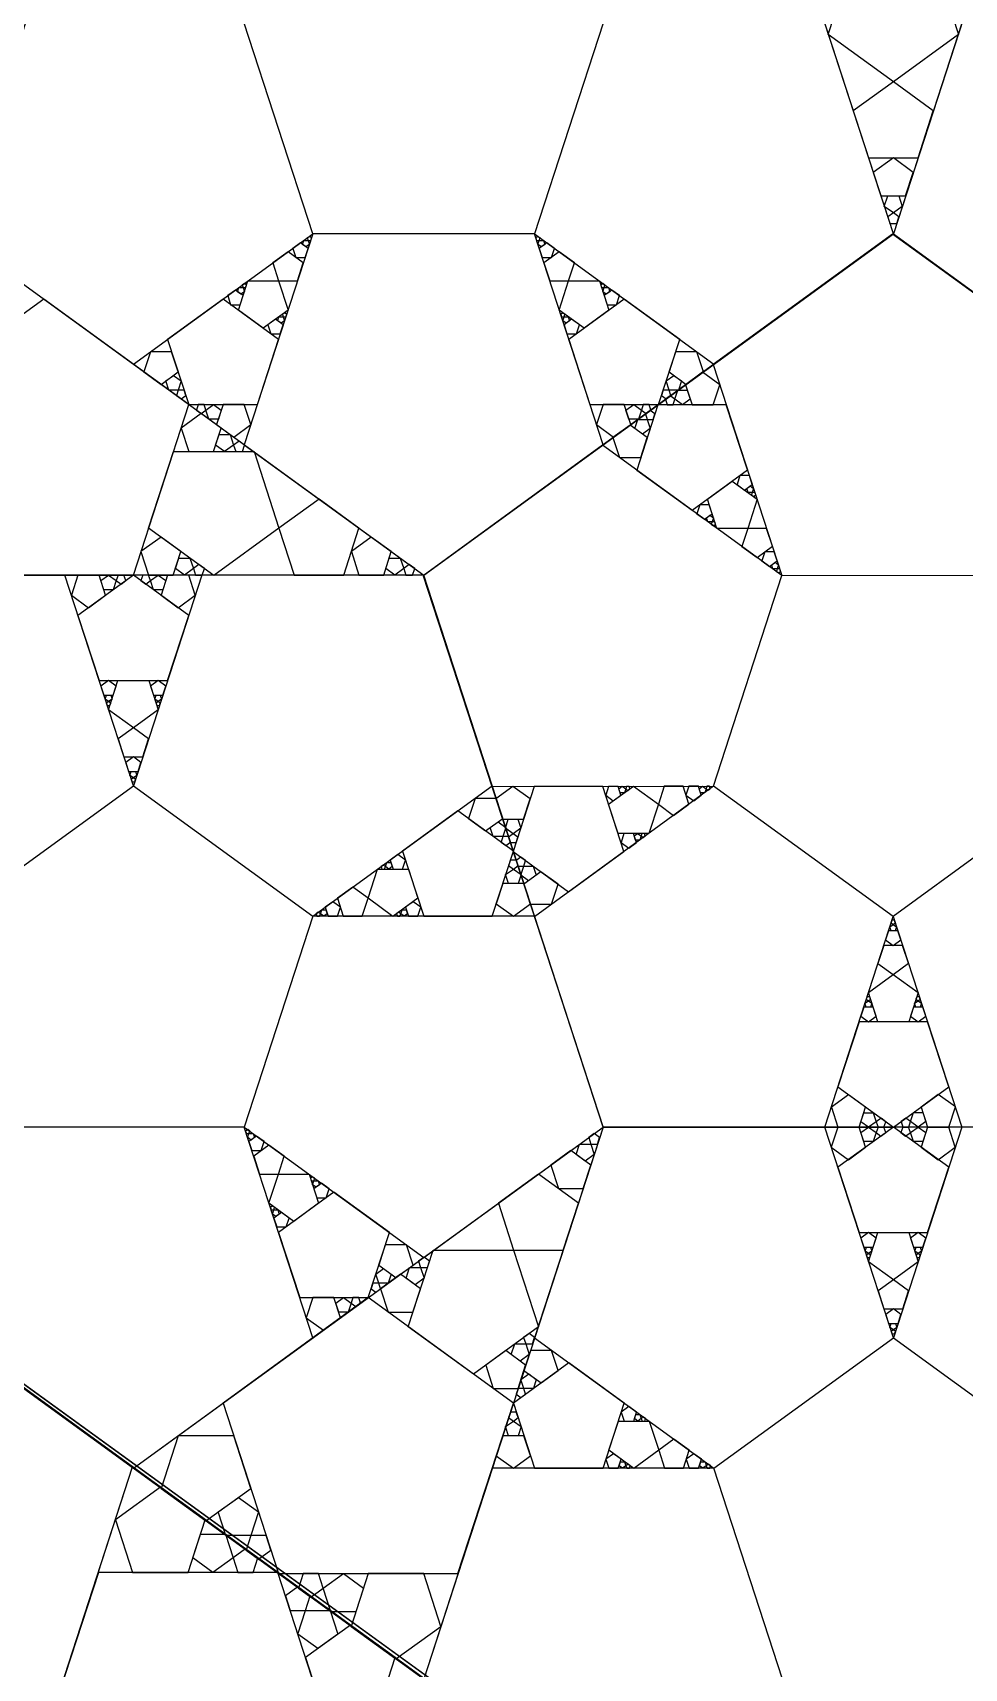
# Model space of a CAD drawing. Header units: inches. Extents: x -578 to 126, y -85 to 118.
# Drawn here: x -292.93 to -282.41, y -38.47 to -20.01 of the extents above; entities that cross this region are included whole.
import ezdxf

# ---------------------------------------------------------------- set-up
doc = ezdxf.new("R2010")
doc.units = ezdxf.units.IN
doc.header["$MEASUREMENT"] = 0
doc.layers.add('drawing', color=7, linetype='Continuous')

msp = doc.modelspace()

# ---------------------------------------------------------------- linework, layer by layer
for points in [[(-260.771, 26.668), (-246.895, -16.037), (-283.222, -42.43), (-319.55, -16.037), (-305.674, 26.668)], [(-287.263, -22.282), (-289.765, -22.282), (-290.539, -19.903), (-288.514, -18.432), (-286.49, -19.903)], [(-286.49, -32.364), (-288.514, -26.133), (-283.214, -22.282), (-277.914, -26.133), (-279.939, -32.364)], [(-283.216, -29.985), (-285.242, -28.517), (-284.471, -26.136), (-281.969, -26.133), (-281.193, -28.512)], [(-289.765, -29.984), (-290.539, -32.364), (-293.041, -32.364), (-293.814, -29.984), (-291.79, -28.513)], [(-283.214, -34.744), (-281.19, -36.215), (-281.963, -38.594), (-284.465, -38.594), (-285.239, -36.215)]]:
    msp.add_lwpolyline(points, close=True)
at = {"layer": 'drawing'}
for points in [[(-305.679, 26.653), (-319.509, -16.067), (-283.153, -42.421), (-246.854, -15.989), (-260.776, 26.701)], [(-319.55, -16.037), (-355.877, -42.43), (-342.001, -85.135), (-297.098, -85.135), (-283.222, -42.43)], [(-319.55, -16.037), (-355.877, -42.43), (-342.001, -85.135), (-297.098, -85.135), (-283.222, -42.43)], [(-283.214, -42.445), (-269.338, -32.364), (-274.639, -16.052), (-291.79, -16.052), (-297.09, -32.364)], [(-291.757, -16.037), (-297.04, -32.355), (-283.153, -42.421), (-269.288, -32.325), (-274.606, -16.019)], [(-283.214, -22.282), (-285.239, -16.052), (-291.79, -16.052), (-293.814, -22.282), (-288.514, -26.133)], [(-283.214, -22.282), (-285.239, -16.052), (-291.79, -16.052), (-293.814, -22.282), (-288.514, -26.133)], [(-277.914, -26.133), (-272.614, -22.282), (-274.639, -16.052), (-281.19, -16.052), (-283.214, -22.282)], [(-277.914, -26.133), (-272.614, -22.282), (-274.639, -16.052), (-281.19, -16.052), (-283.214, -22.282)], [(-282.479, -20.032), (-283.214, -20.566), (-283.95, -20.032), (-283.669, -19.167), (-282.76, -19.167)], [(-290.539, -19.903), (-293.041, -19.903), (-293.814, -22.282), (-291.79, -23.753), (-289.765, -22.282)], [(-287.263, -22.282), (-285.239, -23.753), (-283.214, -22.282), (-283.988, -19.903), (-286.49, -19.903)], [(-279.939, -19.903), (-282.441, -19.903), (-283.214, -22.282), (-281.19, -23.753), (-279.165, -22.282)], [(-282.763, -20.894), (-283.214, -20.566), (-283.666, -20.894), (-283.493, -21.425), (-282.935, -21.425)], [(-282.989, -21.588), (-283.214, -21.425), (-283.44, -21.588), (-283.354, -21.854), (-283.075, -21.854)], [(-283.113, -21.973), (-283.214, -22.046), (-283.316, -21.973), (-283.277, -21.854), (-283.152, -21.854)], [(-283.152, -22.091), (-283.214, -22.046), (-283.276, -22.091), (-283.253, -22.164), (-283.176, -22.164)], [(-289.765, -22.282), (-290.539, -24.662), (-288.514, -26.133), (-286.49, -24.662), (-287.263, -22.282)], [(-289.828, -22.328), (-289.819, -22.356), (-289.789, -22.356), (-289.78, -22.328), (-289.804, -22.31)], [(-279.938, -32.362), (-277.92, -26.129), (-283.224, -22.284), (-288.52, -26.14), (-286.489, -32.369)], [(-287.239, -22.356), (-287.21, -22.356), (-287.201, -22.328), (-287.225, -22.31), (-287.248, -22.328)], [(-281.969, -26.133), (-281.198, -23.752), (-283.224, -22.284), (-285.247, -23.757), (-284.471, -26.136)], [(-290.217, -22.61), (-290.151, -22.813), (-289.938, -22.813), (-289.872, -22.61), (-290.044, -22.485)], [(-289.991, -22.446), (-289.958, -22.548), (-289.852, -22.548), (-289.819, -22.446), (-289.905, -22.384)], [(-289.866, -22.356), (-289.819, -22.356), (-289.804, -22.401), (-289.842, -22.429), (-289.881, -22.401)], [(-287.225, -22.401), (-287.21, -22.356), (-287.162, -22.356), (-287.147, -22.401), (-287.186, -22.429)], [(-287.177, -22.548), (-287.071, -22.548), (-287.038, -22.446), (-287.124, -22.384), (-287.21, -22.446)], [(-287.091, -22.813), (-286.878, -22.813), (-286.812, -22.61), (-286.984, -22.485), (-287.157, -22.61)], [(-290.6, -22.888), (-290.552, -22.888), (-290.537, -22.934), (-290.576, -22.962), (-290.615, -22.934)], [(-290.498, -22.813), (-290.151, -22.813), (-290.043, -23.143), (-290.324, -23.347), (-290.605, -23.143)], [(-290.561, -22.86), (-290.552, -22.888), (-290.523, -22.888), (-290.514, -22.86), (-290.537, -22.843)], [(-286.985, -23.143), (-286.878, -22.813), (-286.531, -22.813), (-286.423, -23.143), (-286.704, -23.347)], [(-286.506, -22.888), (-286.477, -22.888), (-286.468, -22.86), (-286.491, -22.843), (-286.515, -22.86)], [(-286.491, -22.934), (-286.477, -22.888), (-286.429, -22.888), (-286.414, -22.934), (-286.453, -22.962)], [(-292.802, -23.018), (-294.44, -24.208), (-293.814, -26.133), (-291.79, -26.133), (-291.164, -24.208)], [(-292.802, -23.018), (-294.44, -24.208), (-293.814, -26.133), (-291.79, -26.133), (-291.164, -24.208)], [(-291.403, -23.472), (-291.164, -24.208), (-290.391, -24.208), (-290.152, -23.472), (-290.778, -23.018)], [(-291.403, -23.472), (-291.164, -24.208), (-290.391, -24.208), (-290.152, -23.472), (-290.778, -23.018)], [(-290.724, -22.979), (-290.692, -23.081), (-290.585, -23.081), (-290.552, -22.979), (-290.638, -22.917)], [(-286.638, -24.208), (-285.864, -24.208), (-285.625, -23.472), (-286.251, -23.018), (-286.876, -23.472)], [(-286.638, -24.208), (-285.864, -24.208), (-285.625, -23.472), (-286.251, -23.018), (-286.876, -23.472)], [(-286.444, -23.081), (-286.337, -23.081), (-286.304, -22.979), (-286.39, -22.917), (-286.476, -22.979)], [(-290.271, -23.309), (-290.238, -23.41), (-290.132, -23.41), (-290.099, -23.309), (-290.185, -23.246)], [(-290.147, -23.218), (-290.099, -23.218), (-290.084, -23.263), (-290.123, -23.291), (-290.161, -23.263)], [(-290.108, -23.19), (-290.099, -23.218), (-290.069, -23.218), (-290.06, -23.19), (-290.084, -23.173)], [(-286.959, -23.218), (-286.93, -23.218), (-286.921, -23.19), (-286.945, -23.173), (-286.968, -23.19)], [(-286.945, -23.263), (-286.93, -23.218), (-286.882, -23.218), (-286.867, -23.263), (-286.906, -23.291)], [(-286.897, -23.41), (-286.79, -23.41), (-286.757, -23.309), (-286.844, -23.246), (-286.93, -23.309)], [(-291.358, -23.613), (-291.597, -23.613), (-291.67, -23.84), (-291.477, -23.981), (-291.284, -23.84)], [(-285.358, -23.84), (-285.432, -23.613), (-285.671, -23.613), (-285.745, -23.84), (-285.551, -23.981)], [(-291.25, -23.942), (-291.283, -24.044), (-291.391, -24.044), (-291.424, -23.942), (-291.337, -23.879)], [(-285.638, -24.044), (-285.745, -24.044), (-285.778, -23.942), (-285.692, -23.879), (-285.605, -23.942)], [(-285.247, -24.211), (-285.173, -23.984), (-285.367, -23.844), (-285.56, -23.984), (-285.486, -24.212)], [(-291.218, -24.044), (-291.283, -24.044), (-291.304, -24.107), (-291.251, -24.145), (-291.197, -24.107)], [(-285.725, -24.107), (-285.745, -24.044), (-285.811, -24.044), (-285.831, -24.107), (-285.778, -24.145)], [(-285.7, -24.212), (-285.68, -24.149), (-285.733, -24.111), (-285.786, -24.149), (-285.766, -24.212)], [(-285.593, -24.212), (-285.68, -24.149), (-285.647, -24.047), (-285.539, -24.047), (-285.506, -24.149)], [(-291.025, -24.309), (-291.251, -24.473), (-291.164, -24.738), (-290.886, -24.738), (-290.799, -24.473)], [(-291.025, -24.309), (-290.972, -24.27), (-290.992, -24.208), (-291.058, -24.208), (-291.078, -24.27)], [(-290.939, -24.373), (-290.972, -24.27), (-290.885, -24.207), (-290.798, -24.27), (-290.831, -24.373)], [(-290.658, -24.576), (-290.465, -24.435), (-290.539, -24.208), (-290.778, -24.208), (-290.852, -24.435)], [(-286.49, -24.208), (-286.564, -24.435), (-286.37, -24.576), (-286.177, -24.435), (-286.251, -24.208)], [(-286.144, -24.207), (-286.057, -24.27), (-286.09, -24.373), (-286.197, -24.373), (-286.231, -24.27)], [(-285.099, -24.211), (-285.872, -24.212), (-286.11, -24.948), (-285.484, -25.402), (-284.859, -24.946)], [(-285.099, -24.211), (-285.872, -24.212), (-286.11, -24.948), (-285.484, -25.402), (-284.859, -24.946)], [(-286.037, -24.208), (-286.057, -24.27), (-286.004, -24.309), (-285.95, -24.27), (-285.971, -24.208)], [(-286.012, -24.313), (-285.991, -24.376), (-285.925, -24.376), (-285.905, -24.313), (-285.958, -24.275)], [(-290.698, -24.546), (-290.659, -24.665), (-290.76, -24.739), (-290.862, -24.665), (-290.823, -24.546)], [(-286.378, -24.58), (-286.304, -24.807), (-286.065, -24.807), (-285.991, -24.58), (-286.185, -24.44)], [(-286.099, -24.376), (-285.991, -24.376), (-285.958, -24.478), (-286.045, -24.541), (-286.132, -24.478)], [(-290.428, -24.738), (-290.147, -25.603), (-290.882, -26.137), (-291.618, -25.603), (-291.337, -24.738)], [(-290.597, -24.62), (-290.659, -24.665), (-290.635, -24.738), (-290.559, -24.738), (-290.535, -24.665)], [(-284.471, -26.136), (-286.497, -24.667), (-288.52, -26.14), (-287.744, -28.519), (-285.242, -28.517)], [(-284.75, -25.276), (-284.857, -25.606), (-285.205, -25.606), (-285.312, -25.276), (-285.031, -25.072)], [(-284.839, -25.009), (-284.945, -25.009), (-284.978, -25.11), (-284.892, -25.173), (-284.806, -25.11)], [(-289.695, -25.275), (-290.147, -25.603), (-289.974, -26.133), (-289.416, -26.133), (-289.244, -25.603)], [(-284.791, -25.156), (-284.806, -25.201), (-284.853, -25.201), (-284.868, -25.156), (-284.83, -25.127)], [(-284.776, -25.201), (-284.806, -25.201), (-284.815, -25.229), (-284.791, -25.246), (-284.767, -25.229)], [(-285.292, -25.339), (-285.398, -25.339), (-285.431, -25.44), (-285.345, -25.503), (-285.259, -25.44)], [(-285.244, -25.485), (-285.259, -25.531), (-285.306, -25.531), (-285.321, -25.485), (-285.283, -25.457)], [(-285.229, -25.531), (-285.259, -25.531), (-285.268, -25.559), (-285.244, -25.576), (-285.22, -25.559)], [(-284.644, -25.606), (-284.857, -25.606), (-284.923, -25.809), (-284.75, -25.934), (-284.578, -25.808)], [(-291.478, -25.704), (-291.704, -25.868), (-291.618, -26.133), (-291.339, -26.133), (-291.253, -25.868)], [(-289.105, -25.704), (-289.33, -25.868), (-289.244, -26.133), (-288.965, -26.133), (-288.879, -25.868)], [(-291.151, -25.941), (-291.112, -26.06), (-291.214, -26.134), (-291.315, -26.06), (-291.276, -25.941)], [(-291.05, -26.015), (-291.112, -26.06), (-291.089, -26.133), (-291.012, -26.133), (-290.988, -26.06)], [(-288.778, -25.941), (-288.739, -26.06), (-288.84, -26.134), (-288.942, -26.06), (-288.903, -25.941)], [(-288.677, -26.015), (-288.739, -26.06), (-288.715, -26.133), (-288.639, -26.133), (-288.615, -26.06)], [(-284.558, -25.871), (-284.664, -25.871), (-284.697, -25.972), (-284.611, -26.035), (-284.525, -25.972)], [(-284.51, -26.017), (-284.525, -26.063), (-284.572, -26.063), (-284.587, -26.018), (-284.549, -25.989)], [(-288.514, -26.133), (-295.066, -26.133), (-297.09, -32.364), (-291.79, -36.215), (-286.49, -32.364)], [(-288.514, -26.133), (-295.066, -26.133), (-297.09, -32.364), (-291.79, -36.215), (-286.49, -32.364)], [(-291.79, -28.513), (-292.563, -26.133), (-295.066, -26.133), (-295.839, -28.513), (-293.814, -29.984)], [(-292.416, -26.133), (-292.489, -26.36), (-292.296, -26.501), (-292.103, -26.36), (-292.177, -26.133)], [(-291.164, -26.588), (-291.79, -26.133), (-292.416, -26.588), (-292.177, -27.323), (-291.403, -27.323)], [(-292.069, -26.133), (-291.983, -26.196), (-292.016, -26.298), (-292.123, -26.298), (-292.156, -26.196)], [(-291.962, -26.133), (-291.983, -26.196), (-291.929, -26.234), (-291.876, -26.196), (-291.896, -26.133)], [(-289.765, -29.984), (-287.741, -28.513), (-288.514, -26.133), (-291.017, -26.133), (-291.79, -28.513)], [(-291.651, -26.234), (-291.597, -26.196), (-291.618, -26.133), (-291.683, -26.133), (-291.704, -26.196)], [(-291.564, -26.298), (-291.597, -26.196), (-291.51, -26.133), (-291.424, -26.196), (-291.457, -26.298)], [(-291.284, -26.501), (-291.091, -26.36), (-291.164, -26.133), (-291.403, -26.133), (-291.477, -26.36)], [(-284.495, -26.063), (-284.525, -26.063), (-284.534, -26.091), (-284.51, -26.108), (-284.486, -26.091)], [(-291.984, -27.386), (-292.07, -27.323), (-292.156, -27.386), (-292.123, -27.487), (-292.017, -27.487)], [(-292.031, -27.533), (-292.07, -27.561), (-292.109, -27.533), (-292.094, -27.487), (-292.046, -27.487)], [(-291.509, -27.653), (-291.79, -27.858), (-292.071, -27.653), (-291.964, -27.323), (-291.616, -27.323)], [(-291.424, -27.386), (-291.51, -27.323), (-291.596, -27.386), (-291.563, -27.487), (-291.457, -27.487)], [(-291.471, -27.533), (-291.51, -27.561), (-291.548, -27.533), (-291.534, -27.487), (-291.486, -27.487)], [(-292.046, -27.578), (-292.07, -27.561), (-292.094, -27.578), (-292.085, -27.606), (-292.055, -27.606)], [(-291.486, -27.578), (-291.51, -27.561), (-291.534, -27.578), (-291.524, -27.606), (-291.495, -27.606)], [(-291.618, -27.983), (-291.79, -27.858), (-291.962, -27.983), (-291.896, -28.185), (-291.683, -28.185)], [(-291.704, -28.248), (-291.79, -28.185), (-291.876, -28.248), (-291.843, -28.349), (-291.737, -28.349)], [(-291.751, -28.395), (-291.79, -28.423), (-291.829, -28.395), (-291.814, -28.349), (-291.766, -28.349)], [(-291.766, -28.44), (-291.79, -28.423), (-291.814, -28.44), (-291.805, -28.468), (-291.775, -28.468)], [(-287.312, -28.659), (-287.506, -28.519), (-287.699, -28.66), (-287.625, -28.887), (-287.386, -28.887)], [(-287.267, -28.519), (-287.505, -29.254), (-286.879, -29.708), (-286.254, -29.253), (-286.493, -28.518)], [(-287.267, -28.519), (-287.505, -29.254), (-286.879, -29.708), (-286.254, -29.253), (-286.493, -28.518)], [(-285.242, -28.517), (-287.265, -29.99), (-286.489, -32.369), (-283.987, -32.366), (-283.216, -29.985)], [(-286.427, -28.518), (-286.46, -28.619), (-286.374, -28.682), (-286.288, -28.619), (-286.321, -28.518)], [(-286.147, -28.516), (-285.865, -28.72), (-285.972, -29.05), (-286.32, -29.051), (-286.427, -28.72)], [(-286.273, -28.517), (-286.234, -28.546), (-286.249, -28.591), (-286.297, -28.591), (-286.312, -28.546)], [(-286.225, -28.518), (-286.234, -28.546), (-286.211, -28.563), (-286.187, -28.546), (-286.196, -28.518)], [(-285.8, -28.517), (-285.865, -28.72), (-285.693, -28.845), (-285.521, -28.719), (-285.587, -28.517)], [(-285.521, -28.517), (-285.554, -28.618), (-285.467, -28.681), (-285.381, -28.618), (-285.414, -28.517)], [(-285.367, -28.517), (-285.328, -28.545), (-285.343, -28.59), (-285.39, -28.59), (-285.405, -28.545)], [(-285.319, -28.517), (-285.328, -28.545), (-285.304, -28.562), (-285.28, -28.545), (-285.29, -28.517)], [(-283.216, -29.985), (-282.44, -32.364), (-279.938, -32.362), (-279.167, -29.981), (-281.193, -28.512)], [(-287.741, -29.984), (-287.502, -29.249), (-288.128, -28.794), (-288.753, -29.249), (-288.514, -29.984)], [(-287.741, -29.984), (-287.502, -29.249), (-288.128, -28.794), (-288.753, -29.249), (-288.514, -29.984)], [(-287.695, -28.654), (-287.934, -28.654), (-288.008, -28.881), (-287.815, -29.021), (-287.622, -28.881)], [(-287.588, -28.983), (-287.621, -29.085), (-287.728, -29.085), (-287.762, -28.983), (-287.675, -28.919)], [(-287.418, -28.989), (-287.505, -29.052), (-287.592, -28.989), (-287.559, -28.887), (-287.451, -28.887)], [(-287.555, -29.085), (-287.621, -29.085), (-287.641, -29.147), (-287.588, -29.186), (-287.535, -29.147)], [(-287.452, -29.091), (-287.505, -29.052), (-287.558, -29.091), (-287.538, -29.153), (-287.472, -29.153)], [(-286.254, -29.051), (-286.287, -29.152), (-286.2, -29.214), (-286.114, -29.152), (-286.147, -29.05)], [(-286.1, -29.05), (-286.061, -29.078), (-286.076, -29.124), (-286.123, -29.124), (-286.138, -29.078)], [(-286.052, -29.05), (-286.061, -29.078), (-286.037, -29.095), (-286.013, -29.078), (-286.022, -29.05)], [(-288.753, -29.451), (-288.72, -29.35), (-288.807, -29.287), (-288.893, -29.35), (-288.86, -29.451)], [(-287.555, -29.412), (-287.502, -29.451), (-287.449, -29.412), (-287.469, -29.35), (-287.535, -29.35)], [(-287.451, -29.418), (-287.385, -29.418), (-287.365, -29.356), (-287.419, -29.317), (-287.472, -29.356)], [(-288.861, -29.985), (-289.142, -29.781), (-289.035, -29.451), (-288.687, -29.451), (-288.58, -29.781)], [(-288.955, -29.451), (-288.946, -29.423), (-288.97, -29.406), (-288.994, -29.423), (-288.985, -29.451)], [(-288.908, -29.451), (-288.946, -29.423), (-288.931, -29.378), (-288.884, -29.378), (-288.869, -29.423)], [(-287.589, -29.514), (-287.502, -29.451), (-287.415, -29.514), (-287.448, -29.616), (-287.556, -29.616)], [(-287.419, -29.52), (-287.385, -29.418), (-287.278, -29.418), (-287.245, -29.52), (-287.332, -29.583)], [(-287.311, -29.849), (-287.072, -29.849), (-286.998, -29.622), (-287.192, -29.481), (-287.385, -29.622)], [(-289.208, -29.984), (-289.142, -29.781), (-289.314, -29.656), (-289.487, -29.781), (-289.421, -29.984)], [(-287.695, -29.843), (-287.502, -29.984), (-287.309, -29.843), (-287.383, -29.616), (-287.622, -29.616)], [(-289.487, -29.984), (-289.454, -29.883), (-289.54, -29.82), (-289.626, -29.883), (-289.593, -29.984)], [(-288.58, -29.984), (-288.547, -29.883), (-288.633, -29.82), (-288.72, -29.883), (-288.687, -29.984)], [(-290.539, -32.364), (-288.514, -33.835), (-286.49, -32.364), (-287.263, -29.984), (-289.765, -29.984)], [(-289.689, -29.984), (-289.68, -29.956), (-289.703, -29.939), (-289.727, -29.956), (-289.718, -29.984)], [(-289.641, -29.984), (-289.68, -29.956), (-289.665, -29.911), (-289.617, -29.911), (-289.602, -29.956)], [(-288.782, -29.984), (-288.773, -29.956), (-288.797, -29.939), (-288.821, -29.956), (-288.811, -29.984)], [(-288.734, -29.984), (-288.773, -29.956), (-288.758, -29.911), (-288.71, -29.911), (-288.696, -29.956)], [(-283.255, -30.104), (-283.216, -30.076), (-283.177, -30.104), (-283.192, -30.149), (-283.24, -30.149)], [(-283.24, -30.058), (-283.216, -30.076), (-283.192, -30.058), (-283.201, -30.03), (-283.231, -30.03)], [(-283.302, -30.25), (-283.216, -30.313), (-283.13, -30.25), (-283.163, -30.149), (-283.269, -30.149)], [(-283.388, -30.516), (-283.215, -30.641), (-283.043, -30.515), (-283.109, -30.313), (-283.322, -30.313)], [(-283.496, -30.845), (-283.215, -30.641), (-282.934, -30.845), (-283.041, -31.175), (-283.388, -31.175)], [(-283.581, -31.113), (-283.495, -31.176), (-283.409, -31.113), (-283.442, -31.012), (-283.548, -31.012)], [(-283.534, -30.966), (-283.495, -30.938), (-283.456, -30.966), (-283.471, -31.012), (-283.519, -31.012)], [(-283.519, -30.921), (-283.495, -30.938), (-283.471, -30.921), (-283.481, -30.893), (-283.51, -30.893)], [(-283.021, -31.112), (-282.935, -31.175), (-282.849, -31.112), (-282.882, -31.011), (-282.988, -31.011)], [(-282.974, -30.966), (-282.935, -30.937), (-282.896, -30.966), (-282.911, -31.011), (-282.959, -31.011)], [(-282.959, -30.92), (-282.935, -30.937), (-282.911, -30.92), (-282.92, -30.892), (-282.95, -30.892)], [(-283.84, -31.911), (-283.214, -32.365), (-282.588, -31.91), (-282.828, -31.175), (-283.601, -31.176)], [(-283.84, -31.911), (-283.214, -32.365), (-282.588, -31.91), (-282.828, -31.175), (-283.601, -31.176)], [(-283.72, -31.998), (-283.913, -32.139), (-283.839, -32.366), (-283.6, -32.366), (-283.527, -32.138)], [(-282.588, -32.364), (-282.514, -32.137), (-282.708, -31.997), (-282.901, -32.138), (-282.827, -32.365)], [(-283.44, -32.201), (-283.406, -32.303), (-283.493, -32.366), (-283.58, -32.303), (-283.547, -32.201)], [(-283.353, -32.264), (-283.406, -32.303), (-283.386, -32.365), (-283.32, -32.365), (-283.3, -32.303)], [(-283.041, -32.365), (-283.021, -32.302), (-283.074, -32.264), (-283.127, -32.302), (-283.107, -32.365)], [(-282.934, -32.365), (-283.021, -32.302), (-282.988, -32.2), (-282.881, -32.2), (-282.847, -32.302)], [(-305.674, -58.742), (-288.522, -58.742), (-283.222, -42.43), (-297.098, -32.349), (-310.974, -42.43)], [(-297.098, -32.349), (-310.974, -42.43), (-305.674, -58.742), (-288.522, -58.742), (-283.222, -42.43)], [(-293.822, -42.43), (-291.798, -36.2), (-297.098, -32.349), (-302.398, -36.2), (-300.374, -42.43)], [(-293.822, -42.43), (-291.798, -36.2), (-297.098, -32.349), (-302.398, -36.2), (-300.374, -42.43)], [(-293.041, -32.364), (-293.814, -34.744), (-291.79, -36.215), (-289.765, -34.744), (-290.539, -32.364)], [(-290.515, -32.437), (-290.486, -32.437), (-290.477, -32.409), (-290.5, -32.392), (-290.524, -32.409)], [(-290.5, -32.482), (-290.486, -32.437), (-290.438, -32.437), (-290.423, -32.482), (-290.462, -32.51)], [(-290.453, -32.629), (-290.346, -32.629), (-290.313, -32.528), (-290.399, -32.465), (-290.486, -32.528)], [(-286.49, -32.364), (-288.514, -38.594), (-283.214, -42.445), (-277.914, -38.594), (-279.939, -32.364)], [(-286.49, -32.364), (-288.514, -38.594), (-283.214, -42.445), (-277.914, -38.594), (-279.939, -32.364)], [(-283.214, -34.744), (-283.988, -32.364), (-286.49, -32.364), (-287.263, -34.744), (-285.239, -36.215)], [(-286.652, -32.482), (-286.629, -32.555), (-286.552, -32.555), (-286.528, -32.482), (-286.59, -32.437)], [(-283.84, -32.364), (-283.914, -32.591), (-283.72, -32.732), (-283.527, -32.591), (-283.601, -32.364)], [(-282.589, -32.818), (-283.214, -32.364), (-283.84, -32.818), (-283.601, -33.554), (-282.828, -33.554)], [(-282.589, -32.818), (-283.214, -32.364), (-283.84, -32.818), (-283.601, -33.554), (-282.828, -33.554)], [(-283.494, -32.363), (-283.407, -32.426), (-283.44, -32.528), (-283.547, -32.528), (-283.581, -32.426)], [(-283.387, -32.364), (-283.407, -32.426), (-283.354, -32.465), (-283.3, -32.426), (-283.321, -32.364)], [(-281.19, -36.215), (-279.165, -34.744), (-279.939, -32.364), (-282.441, -32.364), (-283.214, -34.744)], [(-283.075, -32.465), (-283.022, -32.426), (-283.042, -32.364), (-283.108, -32.364), (-283.128, -32.426)], [(-282.988, -32.528), (-283.022, -32.426), (-282.935, -32.363), (-282.848, -32.426), (-282.881, -32.528)], [(-282.708, -32.732), (-282.515, -32.591), (-282.589, -32.364), (-282.828, -32.364), (-282.901, -32.591)], [(-290.366, -32.894), (-290.153, -32.894), (-290.088, -32.692), (-290.26, -32.566), (-290.432, -32.692)], [(-287.08, -32.793), (-286.994, -33.058), (-286.715, -33.058), (-286.629, -32.793), (-286.855, -32.629)], [(-286.754, -32.555), (-286.629, -32.555), (-286.59, -32.674), (-286.691, -32.748), (-286.793, -32.674)], [(-290.261, -33.224), (-290.153, -32.894), (-289.806, -32.894), (-289.699, -33.224), (-289.98, -33.429)], [(-289.782, -32.97), (-289.752, -32.97), (-289.743, -32.942), (-289.767, -32.925), (-289.791, -32.942)], [(-289.767, -33.015), (-289.752, -32.97), (-289.704, -32.97), (-289.69, -33.015), (-289.728, -33.043)], [(-289.719, -33.162), (-289.613, -33.162), (-289.58, -33.061), (-289.666, -32.998), (-289.752, -33.061)], [(-287.671, -33.222), (-287.499, -33.752), (-286.941, -33.752), (-286.768, -33.222), (-287.22, -32.894)], [(-289.913, -34.289), (-289.14, -34.289), (-288.901, -33.554), (-289.527, -33.099), (-290.152, -33.554)], [(-289.913, -34.289), (-289.14, -34.289), (-288.901, -33.554), (-289.527, -33.099), (-290.152, -33.554)], [(-290.235, -33.299), (-290.206, -33.299), (-290.196, -33.271), (-290.22, -33.254), (-290.244, -33.271)], [(-290.22, -33.345), (-290.206, -33.299), (-290.158, -33.299), (-290.143, -33.345), (-290.182, -33.373)], [(-290.172, -33.491), (-290.066, -33.491), (-290.033, -33.39), (-290.119, -33.327), (-290.205, -33.39)], [(-283.408, -33.616), (-283.494, -33.554), (-283.581, -33.616), (-283.548, -33.718), (-283.441, -33.718)], [(-282.933, -33.884), (-283.214, -34.088), (-283.495, -33.884), (-283.388, -33.554), (-283.041, -33.554)], [(-282.848, -33.616), (-282.934, -33.554), (-283.02, -33.616), (-282.987, -33.718), (-282.881, -33.718)], [(-288.634, -33.921), (-288.708, -33.694), (-288.947, -33.694), (-289.02, -33.921), (-288.827, -34.062)], [(-288.408, -33.752), (-287.499, -33.752), (-287.218, -34.617), (-287.953, -35.151), (-288.689, -34.617)], [(-283.456, -33.763), (-283.494, -33.791), (-283.533, -33.763), (-283.518, -33.718), (-283.47, -33.718)], [(-282.895, -33.763), (-282.934, -33.791), (-282.973, -33.763), (-282.958, -33.718), (-282.91, -33.718)], [(-288.914, -34.125), (-289.021, -34.125), (-289.054, -34.023), (-288.967, -33.96), (-288.88, -34.023)], [(-288.674, -33.95), (-288.549, -33.95), (-288.51, -34.069), (-288.611, -34.143), (-288.713, -34.069)], [(-288.573, -33.877), (-288.549, -33.95), (-288.472, -33.95), (-288.448, -33.877), (-288.51, -33.832)], [(-283.471, -33.808), (-283.494, -33.791), (-283.518, -33.808), (-283.509, -33.836), (-283.48, -33.836)], [(-282.91, -33.808), (-282.934, -33.791), (-282.958, -33.808), (-282.949, -33.836), (-282.919, -33.836)], [(-289, -34.188), (-289.021, -34.125), (-289.087, -34.125), (-289.107, -34.188), (-289.054, -34.227)], [(-289, -34.188), (-288.914, -34.453), (-288.636, -34.453), (-288.549, -34.188), (-288.775, -34.024)], [(-283.042, -34.213), (-283.214, -34.088), (-283.387, -34.213), (-283.321, -34.416), (-283.108, -34.416)], [(-290.778, -35.479), (-290.152, -37.404), (-288.128, -37.404), (-287.502, -35.479), (-289.14, -34.289)], [(-290.778, -35.479), (-290.152, -37.404), (-288.128, -37.404), (-287.502, -35.479), (-289.14, -34.289)], [(-289.765, -34.289), (-289.839, -34.516), (-289.646, -34.657), (-289.453, -34.516), (-289.527, -34.289)], [(-289.419, -34.289), (-289.333, -34.352), (-289.366, -34.454), (-289.473, -34.454), (-289.506, -34.352)], [(-289.312, -34.289), (-289.333, -34.352), (-289.279, -34.39), (-289.226, -34.352), (-289.246, -34.289)], [(-283.128, -34.479), (-283.214, -34.416), (-283.3, -34.479), (-283.267, -34.58), (-283.161, -34.58)], [(-287.386, -34.739), (-287.362, -34.812), (-287.285, -34.812), (-287.262, -34.739), (-287.324, -34.694)], [(-283.176, -34.625), (-283.214, -34.653), (-283.253, -34.625), (-283.238, -34.58), (-283.19, -34.58)], [(-283.191, -34.671), (-283.214, -34.653), (-283.238, -34.671), (-283.229, -34.699), (-283.2, -34.699)], [(-295.074, -38.579), (-292.571, -38.579), (-291.798, -36.2), (-293.822, -34.729), (-295.847, -36.2)], [(-287.814, -35.05), (-287.728, -35.315), (-287.449, -35.315), (-287.363, -35.05), (-287.588, -34.886)], [(-287.487, -34.812), (-287.362, -34.812), (-287.324, -34.931), (-287.425, -35.005), (-287.526, -34.931)], [(-286.996, -35.111), (-287.07, -34.884), (-287.309, -34.884), (-287.383, -35.111), (-287.189, -35.252)], [(-286.877, -35.025), (-287.502, -35.479), (-287.263, -36.215), (-286.49, -36.215), (-286.251, -35.479)], [(-287.276, -35.315), (-287.383, -35.315), (-287.416, -35.213), (-287.329, -35.15), (-287.243, -35.213)], [(-287.363, -35.378), (-287.383, -35.315), (-287.449, -35.315), (-287.469, -35.378), (-287.416, -35.417)], [(-287.555, -35.643), (-287.502, -35.682), (-287.449, -35.643), (-287.469, -35.58), (-287.535, -35.58)], [(-286.198, -35.518), (-286.284, -35.58), (-286.251, -35.682), (-286.144, -35.682), (-286.112, -35.58)], [(-286.073, -35.608), (-286.058, -35.654), (-286.097, -35.682), (-286.135, -35.654), (-286.121, -35.608)], [(-287.589, -35.745), (-287.502, -35.682), (-287.415, -35.745), (-287.448, -35.847), (-287.556, -35.847)], [(-285.969, -35.682), (-285.862, -36.012), (-286.143, -36.216), (-286.424, -36.012), (-286.317, -35.682)], [(-286.034, -35.637), (-286.058, -35.654), (-286.049, -35.682), (-286.02, -35.682), (-286.01, -35.654)], [(-290.658, -35.847), (-291.284, -35.847), (-291.477, -36.442), (-290.971, -36.81), (-290.465, -36.442)], [(-287.695, -36.074), (-287.502, -36.215), (-287.309, -36.074), (-287.383, -35.847), (-287.622, -35.847)], [(-285.69, -35.887), (-285.862, -36.012), (-285.796, -36.215), (-285.583, -36.215), (-285.517, -36.012)], [(-286.371, -36.051), (-286.457, -36.113), (-286.424, -36.215), (-286.318, -36.215), (-286.285, -36.113)], [(-286.246, -36.141), (-286.231, -36.187), (-286.27, -36.215), (-286.308, -36.187), (-286.294, -36.141)], [(-286.207, -36.169), (-286.231, -36.187), (-286.222, -36.215), (-286.193, -36.215), (-286.184, -36.187)], [(-285.464, -36.051), (-285.55, -36.113), (-285.517, -36.215), (-285.411, -36.215), (-285.378, -36.113)], [(-285.339, -36.141), (-285.325, -36.187), (-285.363, -36.215), (-285.402, -36.187), (-285.387, -36.141)], [(-285.301, -36.169), (-285.325, -36.187), (-285.315, -36.215), (-285.286, -36.215), (-285.277, -36.187)], [(-285.239, -36.215), (-287.741, -36.215), (-288.514, -38.594), (-286.49, -40.065), (-284.465, -38.594)], [(-291.485, -36.427), (-291.991, -36.795), (-291.798, -37.39), (-291.172, -37.39), (-290.979, -36.795)], [(-290.377, -36.708), (-290.464, -36.975), (-290.745, -36.975), (-290.832, -36.708), (-290.604, -36.543)], [(-290.751, -36.958), (-290.665, -37.226), (-290.892, -37.391), (-291.119, -37.226), (-291.032, -36.958)], [(-290.291, -36.975), (-290.464, -36.975), (-290.517, -37.139), (-290.378, -37.241), (-290.238, -37.139)], [(-290.525, -37.124), (-290.665, -37.226), (-290.611, -37.39), (-290.439, -37.39), (-290.386, -37.226)], [(-289.535, -39.315), (-290.16, -37.39), (-292.185, -37.39), (-292.81, -39.315), (-291.172, -40.505)], [(-289.535, -39.315), (-290.16, -37.39), (-292.185, -37.39), (-292.81, -39.315), (-291.172, -40.505)], [(-289.787, -37.67), (-289.648, -37.568), (-289.701, -37.404), (-289.873, -37.404), (-289.927, -37.568)], [(-289.561, -37.836), (-289.648, -37.568), (-289.42, -37.403), (-289.193, -37.568), (-289.28, -37.836)], [(-288.827, -38.367), (-288.321, -37.999), (-288.514, -37.404), (-289.14, -37.404), (-289.333, -37.999)], [(-290.021, -37.819), (-289.848, -37.819), (-289.795, -37.655), (-289.935, -37.553), (-290.074, -37.655)], [(-289.935, -38.086), (-289.848, -37.819), (-289.568, -37.819), (-289.481, -38.086), (-289.708, -38.251)], [(-289.654, -38.947), (-289.029, -38.947), (-288.835, -38.352), (-289.341, -37.984), (-289.847, -38.352)]]:
    msp.add_lwpolyline(points, close=True, dxfattribs=at)

doc.saveas('drawing.dxf')
